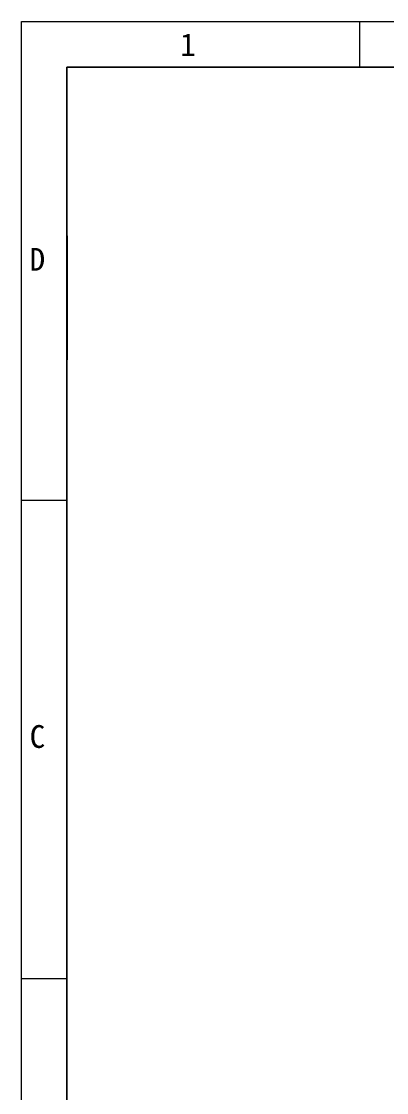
# Model space of a CAD drawing. Header units: millimetres. Extents: x 1040 to 3675, y 249 to 975.
# Drawn here: x 3240.6 to 3271.5, y 834.4 to 925 of the extents above; entities that cross this region are included whole.
import ezdxf

# ---------------------------------------------------------------- set-up
doc = ezdxf.new("R2010")
doc.units = ezdxf.units.MM
doc.styles.add('宋体', font='')
doc.styles.get('宋体').set_extended_font_data('SimSun')

msp = doc.modelspace()

# ---------------------------------------------------------------- linework, layer by layer
at = {"lineweight": 0}
for p, q in [((3240.6284, 924.9533), (3469.5749, 924.9533)), ((3240.6284, 763.072), (3240.6284, 924.9533)), ((3269.2467, 921.099), (3269.2467, 924.9533)), ((3244.4828, 921.099), (3465.7206, 921.099)), ((3244.4828, 766.9263), (3244.4828, 921.099)), ((3465.7206, 921.099), (3244.4828, 921.099)), ((3244.4828, 921.099), (3244.4828, 766.9263)), ((3244.4828, 909.3819), (3244.4828, 900.7482)), ((3240.6284, 884.483), (3244.4828, 884.483)), ((3244.4828, 844.0126), (3240.6284, 844.0126)), ((3243.0627, 844.0126), (3240.6284, 844.0126)), ((3244.3538, 844.0126), (3243.0627, 844.0126))]:
    msp.add_line(p, q, dxfattribs=at)
msp.add_line((3244.4828, 906.8416), (3244.4828, 896.3361))

# ---------------------------------------------------------------- texts
at = {"lineweight": 0, "style": '宋体'}
for s, height, p in [('1', 1.9272, (3254.0555, 922.0237)), ('D', 1.9272, (3241.3263, 903.8783)), ('C ', 1.92716, (3241.3263, 863.5432))]:
    msp.add_text(s, height=height, dxfattribs=at).set_placement(p)

doc.saveas('drawing.dxf')
